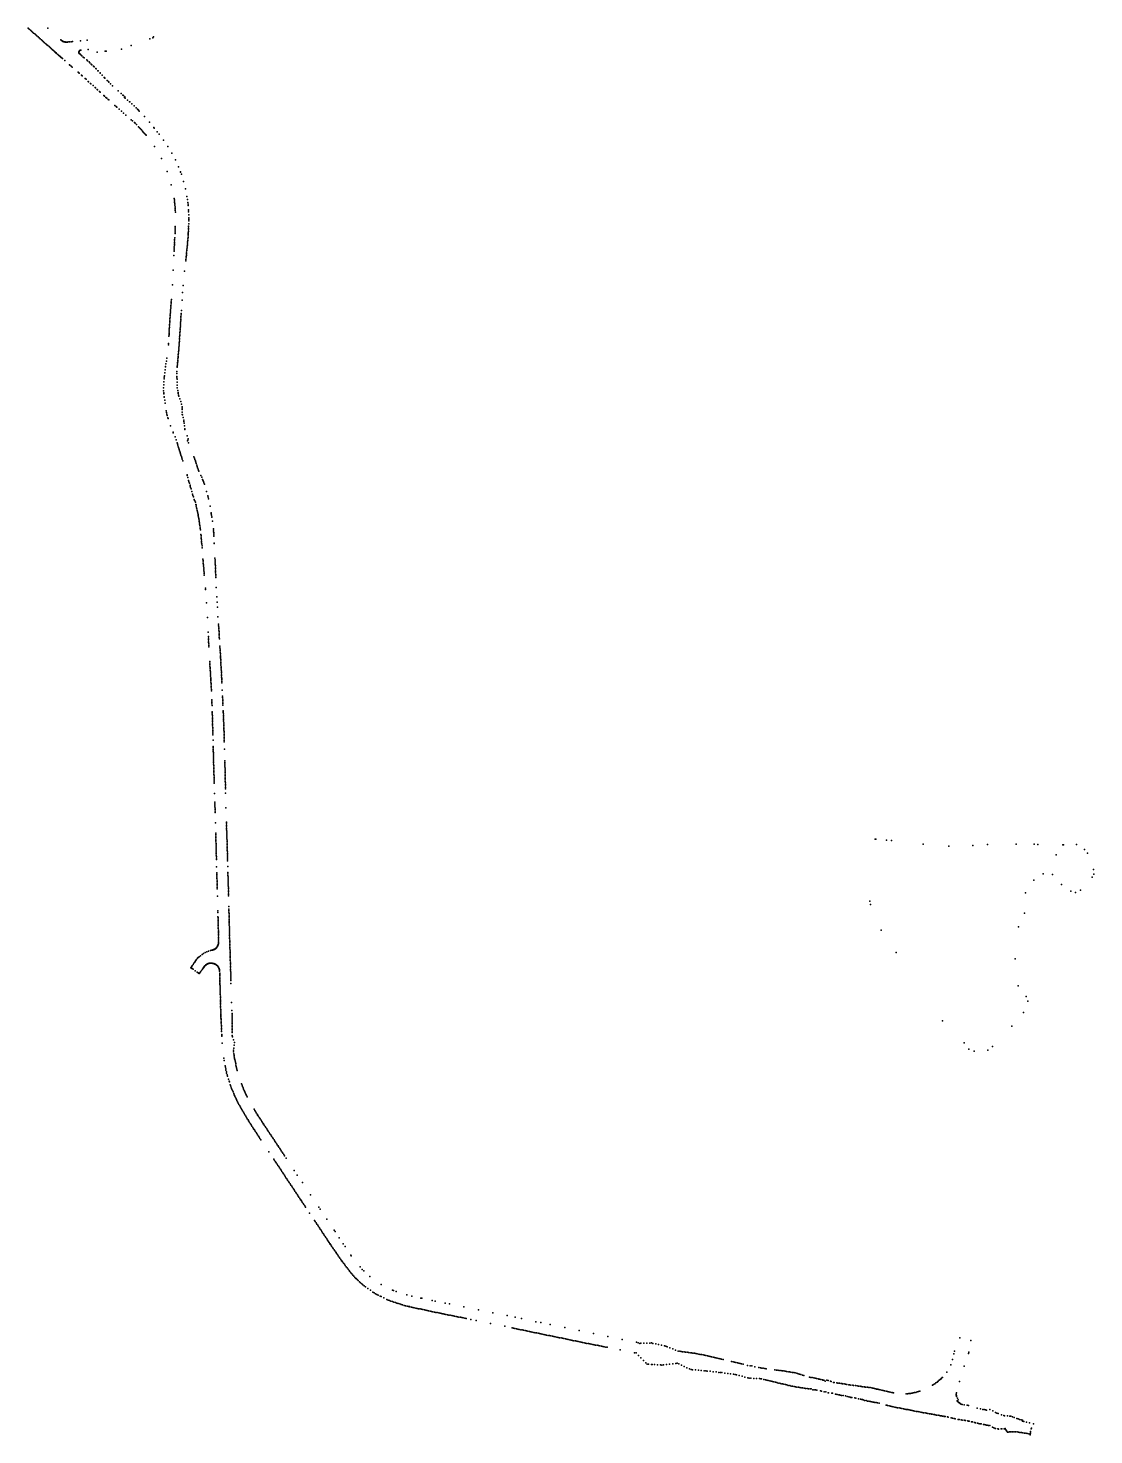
# Model space of a CAD drawing. Header units: metres. Extents: x 254871 to 264190, y 6271272 to 6280437.
# Drawn here: x 262739 to 264190, y 6271272 to 6273187 of the extents above; entities that cross this region are included whole.
import ezdxf

# ---------------------------------------------------------------- set-up
doc = ezdxf.new("R2010")
doc.units = ezdxf.units.M

msp = doc.modelspace()

# ---------------------------------------------------------------- linework, layer by layer
at = {"layer": 'Puntos'}
for p in [(262738.9, 6273187.4), (262740.4, 6273186), (262741.9, 6273184.7), (262765.6, 6273187.3), (262765.6, 6273187.3), (262743.4, 6273183.4), (262744.9, 6273182.1), (262746.4, 6273180.7), (262747.9, 6273179.4), (262749.4, 6273178.1), (262750.9, 6273176.8), (262752.4, 6273175.4), (262753.9, 6273174.1), (262755.4, 6273172.8), (262756.9, 6273171.5), (262758.4, 6273170.1), (262759.9, 6273168.8), (262761.4, 6273167.5), (262762.9, 6273166.2), (262783.3, 6273171.3), (262783.3, 6273171.3), (262783.9, 6273170.8), (262783.9, 6273170.8), (262784.5, 6273170.4), (262784.5, 6273170.4), (262785.1, 6273170), (262785.1, 6273170), (262785.7, 6273169.6), (262785.7, 6273169.6), (262786.3, 6273169.3), (262786.3, 6273169.3), (262787, 6273169.1), (262787, 6273169.1), (262787.7, 6273168.8), (262787.7, 6273168.8), (262788.4, 6273168.6), (262788.4, 6273168.6), (262789.1, 6273168.5), (262789.1, 6273168.5), (262789.5, 6273168.4), (262789.5, 6273168.4), (262789.8, 6273168.4), (262789.8, 6273168.4), (262790.5, 6273168.3), (262790.5, 6273168.3), (262791.2, 6273168.3), (262791.2, 6273168.3), (262791.9, 6273168.3), (262791.9, 6273168.3), (262792.6, 6273168.4), (262792.6, 6273168.4), (262793.4, 6273168.5), (262793.4, 6273168.5), (262795.1, 6273168.7), (262795.1, 6273168.7), (262797.4, 6273168.9), (262797.4, 6273168.9), (262799.4, 6273169), (262799.4, 6273169), (262810.1, 6273170.1), (262810.1, 6273170.1), (262819.1, 6273171), (262819.1, 6273171), (262904.7, 6273172.6), (262908.7, 6273174), (262909.8, 6273175.4), (262764.4, 6273164.8), (262765.9, 6273163.5), (262767.4, 6273162.2), (262768.8, 6273160.9), (262770.3, 6273159.5), (262771.8, 6273158.3), (262771.8, 6273158.2), (262772.1, 6273157.9), (262773.3, 6273156.9), (262774.8, 6273155.5), (262775.4, 6273155.1), (262776.3, 6273154.2), (262776.8, 6273153.8), (262777, 6273153.6), (262777.7, 6273153), (262779.3, 6273151.6), (262780.8, 6273150.2), (262782, 6273149.2), (262782.3, 6273148.9), (262782.8, 6273148.5), (262783.8, 6273147.6), (262785.3, 6273146.3), (262785.3, 6273146.3), (262785.3, 6273146.3), (262785.8, 6273145.8), (262808, 6273154.7), (262808, 6273154.7), (262808, 6273154.3), (262808, 6273154.3), (262808.1, 6273155.2), (262808.1, 6273155.2), (262808.1, 6273153.8), (262808.1, 6273153.8), (262808.2, 6273155.6), (262808.2, 6273155.6), (262808.3, 6273153.4), (262808.3, 6273153.4), (262808.5, 6273156.1), (262808.5, 6273156.1), (262808.6, 6273153), (262808.6, 6273153), (262808.7, 6273156.4), (262808.7, 6273156.4), (262809, 6273152.7), (262809, 6273152.7), (262809.1, 6273156.7), (262809.1, 6273156.7), (262809.6, 6273152.1), (262809.6, 6273152.1), (262809.8, 6273157.2), (262809.8, 6273157.2), (262810.8, 6273157.5), (262810.8, 6273157.5), (262810.8, 6273150.9), (262812.1, 6273149.7), (262813.9, 6273148), (262815.3, 6273146.9), (262820.5, 6273158.3), (262820.5, 6273158.3), (262833, 6273154.5), (262843.8, 6273155.8), (262845.1, 6273156), (262865.8, 6273158.7), (262879.4, 6273163.6), (262788.8, 6273143.2), (262795.4, 6273137.4), (262795.4, 6273137.3), (262795.8, 6273137), (262797.3, 6273135.7), (262798.8, 6273134.3), (262806.8, 6273127.5), (262818.6, 6273144.2), (262819.9, 6273143), (262821.8, 6273141.4), (262822.9, 6273140.3), (262824.8, 6273138.4), (262825.7, 6273137.5), (262827.9, 6273135.5), (262828.6, 6273134.8), (262830.9, 6273132.5), (262831.4, 6273131.9), (262833.9, 6273129.4), (262834.3, 6273129.1), (262807.9, 6273126.5), (262808.2, 6273126.2), (262811.5, 6273123.4), (262812.4, 6273122.6), (262816.6, 6273118.9), (262817.8, 6273117.7), (262820.8, 6273114.7), (262821.2, 6273114.4), (262824, 6273111.9), (262824.2, 6273111.7), (262827.3, 6273109.2), (262836.9, 6273126.4), (262837, 6273126.2), (262839.7, 6273123.2), (262842.5, 6273120.3), (262842.7, 6273120.1), (262843.4, 6273119.4), (262846.6, 6273116.1), (262848.1, 6273114.6), (262848.7, 6273114), (262850.9, 6273111.7), (262853.7, 6273108.8), (262830.2, 6273106.5), (262830.4, 6273106.3), (262833.1, 6273103.7), (262833.5, 6273103.3), (262836.1, 6273101), (262836.6, 6273100.5), (262837.2, 6273100), (262842, 6273095.6), (262842.8, 6273094.7), (262844.8, 6273092.8), (262845.9, 6273091.8), (262847.9, 6273090.2), (262848.6, 6273089.6), (262861.4, 6273102), (262861.6, 6273101.8), (262865.7, 6273098.2), (262868, 6273096.2), (262868.7, 6273095.6), (262869.9, 6273093.1), (262870.6, 6273094), (262871, 6273092.2), (262874, 6273089.5), (262856.8, 6273082.2), (262858.7, 6273080.6), (262859.8, 6273079.6), (262862.8, 6273076.9), (262865.8, 6273074.2), (262865.9, 6273074.1), (262868.7, 6273071.5), (262877.1, 6273086.9), (262877.2, 6273086.8), (262880.1, 6273084.3), (262883.1, 6273081.6), (262886, 6273078.8), (262887.8, 6273077), (262888.9, 6273075.9), (262889, 6273075.8), (262890.3, 6273074.5), (262871.7, 6273068.8), (262879.3, 6273062.6), (262880.8, 6273061.3), (262883.7, 6273058.8), (262884.8, 6273057.8), (262884.8, 6273057.8), (262884.8, 6273057.8), (262886.6, 6273056), (262889.2, 6273053.1), (262890.5, 6273051.7), (262891.8, 6273050.2), (262897.4, 6273067.1), (262904.2, 6273059.3), (262910.2, 6273051.9), (262910.7, 6273051.2), (262893.1, 6273048.8), (262894.4, 6273047.3), (262895.7, 6273045.9), (262896.9, 6273044.4), (262898.2, 6273043), (262899, 6273042.1), (262899.5, 6273041.6), (262914.6, 6273046.1), (262917.1, 6273043), (262923.2, 6273034.7), (262910.9, 6273026.2), (262929.1, 6273026.1), (262934.5, 6273017.1), (262920.4, 6273009.7), (262939.5, 6273008), (262943.7, 6272998.4), (262928, 6272992.2), (262933.8, 6272974.1), (262946.4, 6272991.5), (262946.5, 6272991.2), (262947.5, 6272988.7), (262950.6, 6272978.7), (262937.8, 6272955.5), (262953.3, 6272968.5), (262955.2, 6272958.2), (262938, 6272953.7), (262938.1, 6272951.8), (262938.3, 6272949.9), (262938.5, 6272948), (262938.7, 6272946.1), (262938.9, 6272944.2), (262939, 6272942.3), (262939.2, 6272940.7), (262939.3, 6272939), (262939.4, 6272936.6), (262955.8, 6272954.1), (262956.4, 6272949.9), (262956.7, 6272947.9), (262956.8, 6272945.8), (262957.2, 6272940), (262957.3, 6272939.5), (262957.4, 6272937.4), (262939.3, 6272917.4), (262957.4, 6272917.8), (262957.4, 6272916.7), (262957.5, 6272933.2), (262957.5, 6272920.8), (262957.6, 6272929.1), (262957.6, 6272928.5), (262957.6, 6272927), (262957.6, 6272924.9), (262938.3, 6272897.7), (262938.4, 6272899.7), (262938.5, 6272901.7), (262938.9, 6272907.6), (262939, 6272911.5), (262939, 6272909.6), (262939.1, 6272913.5), (262939.2, 6272915.4), (262956.2, 6272898.4), (262956.4, 6272900.4), (262956.6, 6272902.4), (262956.8, 6272904.5), (262956.9, 6272906.4), (262956.9, 6272906.2), (262957, 6272908.5), (262957, 6272907.7), (262957, 6272906.5), (262957.1, 6272910.5), (262957.2, 6272912.6), (262957.3, 6272914.6), (262937.4, 6272877.7), (262937.6, 6272883.7), (262937.7, 6272885.7), (262937.8, 6272887.7), (262937.9, 6272889.7), (262938, 6272893.7), (262938, 6272893.2), (262938, 6272891.7), (262938.2, 6272895.7), (262954.3, 6272878.5), (262954.3, 6272877.6), (262954.5, 6272880.5), (262954.7, 6272882.5), (262955, 6272884.5), (262955.2, 6272886.4), (262955.4, 6272888.4), (262955.6, 6272890.4), (262955.7, 6272892.4), (262955.7, 6272891.9), (262955.9, 6272894.4), (262956, 6272896.4), (262953.4, 6272870.5), (262953.7, 6272872.5), (262953.9, 6272874.5), (262954.1, 6272876.5), (262936.5, 6272857.8), (262951.8, 6272856.6), (262935.4, 6272837.8), (262949.2, 6272827.4), (262949.9, 6272836.7), (262932.7, 6272801.9), (262932.9, 6272803.9), (262933, 6272805.9), (262933.2, 6272807.9), (262933.2, 6272807.7), (262933.3, 6272809.9), (262933.5, 6272811.9), (262933.6, 6272813.8), (262933.8, 6272815.8), (262933.9, 6272817.8), (262947.5, 6272802.8), (262948.4, 6272816.8), (262931.4, 6272781.9), (262931.5, 6272783.9), (262931.7, 6272785.9), (262931.8, 6272787.9), (262931.9, 6272789.9), (262932, 6272791.9), (262932.2, 6272793.9), (262932.3, 6272795.9), (262932.4, 6272797.9), (262932.6, 6272799.9), (262946.3, 6272782.8), (262946.4, 6272784.8), (262946.5, 6272786.8), (262946.7, 6272788.8), (262946.8, 6272790.8), (262946.9, 6272792.8), (262947, 6272794.8), (262947.2, 6272796.8), (262947.3, 6272798.8), (262930.5, 6272768), (262930.7, 6272770.7), (262930.7, 6272769.9), (262930.8, 6272771.9), (262930.9, 6272773.9), (262931, 6272775.9), (262931.1, 6272777.9), (262931.3, 6272779.9), (262944.9, 6272762.9), (262945.1, 6272764.9), (262945.2, 6272766.9), (262945.4, 6272768.9), (262945.5, 6272770.8), (262945.6, 6272772.8), (262945.8, 6272774.8), (262945.9, 6272776.8), (262946, 6272778.8), (262946.2, 6272780.8), (262929.8, 6272756.2), (262929.9, 6272758), (262943.6, 6272744.9), (262943.8, 6272746.9), (262943.9, 6272748.9), (262944.1, 6272750.9), (262944.2, 6272752.9), (262944.4, 6272754.9), (262944.5, 6272756.9), (262944.7, 6272758.9), (262944.8, 6272760.9), (262926.1, 6272726.7), (262926.1, 6272726.2), (262926.6, 6272730.1), (262927.1, 6272734.1), (262927.6, 6272738.1), (262941.7, 6272725.5), (262941.9, 6272727), (262942.1, 6272729), (262942.3, 6272731), (262942.4, 6272731.9), (262942.5, 6272733), (262942.7, 6272735), (262942.9, 6272736.9), (262943.1, 6272738.9), (262943.2, 6272739.7), (262943.3, 6272740.9), (262943.4, 6272742.9), (262923.8, 6272705.9), (262924.1, 6272710), (262924.3, 6272712.3), (262924.5, 6272714.1), (262924.8, 6272718.2), (262925.4, 6272722.2), (262941.2, 6272719.9), (262941.2, 6272717.1), (262941.4, 6272713.1), (262941.5, 6272711.3), (262941.6, 6272709.2), (262941.7, 6272705.3), (262923.2, 6272697.6), (262923.4, 6272693.4), (262923.5, 6272701.8), (262923.5, 6272690.6), (262923.7, 6272689.2), (262941.8, 6272701.4), (262942, 6272697.6), (262942.6, 6272693.8), (262943.1, 6272691.3), (262943.3, 6272690), (262943.6, 6272687.7), (262944.1, 6272686.3), (262924.2, 6272685.5), (262924.3, 6272684.9), (262924.9, 6272680.8), (262925.6, 6272676.6), (262945.5, 6272682.7), (262946.8, 6272679.1), (262947.6, 6272675.5), (262948.4, 6272671.9), (262948.8, 6272670.1), (262948.8, 6272668.2), (262927, 6272666.1), (262927.5, 6272664), (262927.9, 6272661.7), (262928.4, 6272659.9), (262929.2, 6272656.7), (262929.5, 6272655.9), (262948.8, 6272664.5), (262948.8, 6272661.5), (262949, 6272660.7), (262949.8, 6272657.1), (262950.7, 6272653.4), (262951.1, 6272651.6), (262951.3, 6272649.6), (262932.8, 6272646), (262936.2, 6272637.1), (262936.5, 6272636.4), (262936.5, 6272636.3), (262939.2, 6272630.8), (262951.7, 6272645.7), (262952.1, 6272641.7), (262952.1, 6272641.7), (262952.4, 6272640.7), (262955.3, 6272632.4), (262940.3, 6272627), (262941.6, 6272622.9), (262942.1, 6272621.2), (262942.7, 6272619.3), (262943.3, 6272617.4), (262943.9, 6272615.5), (262944.5, 6272613.6), (262945.1, 6272611.7), (262945.7, 6272609.8), (262956, 6272625.2), (262956.2, 6272626.4), (262956.6, 6272628.3), (262957.2, 6272622.5), (262945.9, 6272609.2), (262946.3, 6272607.9), (262947, 6272606), (262947.6, 6272604.1), (262948.2, 6272602.2), (262948.8, 6272600.3), (262949.4, 6272598.4), (262964.5, 6272603.8), (262965.2, 6272602), (262966, 6272600.1), (262966.7, 6272598.3), (262966.9, 6272597.7), (262967.3, 6272596.4), (262967.9, 6272594.4), (262968.5, 6272592.5), (262969.1, 6272590.6), (262955.4, 6272579.2), (262955.6, 6272578.4), (262956.4, 6272575.3), (262957.4, 6272571.5), (262969.6, 6272588.7), (262970.2, 6272586.8), (262970.8, 6272584.8), (262971.3, 6272584.1), (262974.1, 6272578.2), (262975.3, 6272575.8), (262976.4, 6272572.9), (262976.8, 6272572), (262957.9, 6272569.6), (262958.5, 6272567.7), (262959.3, 6272565), (262959.3, 6272564.7), (262959.6, 6272563.9), (262960.1, 6272562), (262960.7, 6272560.2), (262961.7, 6272556.4), (262962.8, 6272552.7), (262977.3, 6272570.9), (262977.6, 6272570.1), (262978.2, 6272568.2), (262978.9, 6272566.3), (262981.9, 6272556.5), (262963.3, 6272550.8), (262963.9, 6272549), (262965.1, 6272545.4), (262965.1, 6272545.3), (262965.8, 6272543.6), (262966.6, 6272541.9), (262967.4, 6272538.6), (262967.5, 6272538.2), (262967.9, 6272536.3), (262968.3, 6272534.4), (262983.5, 6272550.4), (262984, 6272548.5), (262984.4, 6272546.4), (262986.7, 6272536.3), (262968.7, 6272532.6), (262969.1, 6272530.7), (262969.5, 6272528.8), (262969.9, 6272527), (262970.3, 6272525.1), (262970.5, 6272523.9), (262970.6, 6272523.2), (262971, 6272521.3), (262971.3, 6272519.5), (262971.4, 6272519.2), (262971.6, 6272517.6), (262971.9, 6272515.7), (262972.2, 6272513.8), (262988.1, 6272527.5), (262988.3, 6272526.6), (262988.3, 6272526.1), (262988.7, 6272524), (262989, 6272522), (262989, 6272521.7), (262990, 6272515.9), (262972.4, 6272511.9), (262972.7, 6272510), (262973, 6272508), (262973.3, 6272506.1), (262973.6, 6272504.2), (262974.2, 6272498), (262974.4, 6272496.4), (262991.2, 6272505.7), (262991.4, 6272503.6), (262991.5, 6272501.6), (262991.6, 6272500.4), (262991.7, 6272499.6), (262991.7, 6272497.6), (262991.7, 6272497.4), (262991.9, 6272495.5), (262974.5, 6272494.4), (262974.7, 6272492.4), (262974.8, 6272490.4), (262975, 6272488.5), (262975.1, 6272486.5), (262975.2, 6272485), (262975.6, 6272484.5), (262975.7, 6272482.5), (262975.9, 6272479.9), (262992.2, 6272486), (262992.2, 6272485.5), (262976.9, 6272464.5), (262977.1, 6272462.5), (262977.3, 6272460.5), (262977.4, 6272458.6), (262977.6, 6272456.6), (262993.3, 6272465.5), (262993.4, 6272463.5), (262993.5, 6272461.5), (262993.6, 6272459.5), (262993.7, 6272457.5), (262977.8, 6272454.6), (262977.9, 6272452.6), (262978.1, 6272450.6), (262978.3, 6272448.6), (262978.4, 6272446.6), (262978.6, 6272444.6), (262978.8, 6272442.6), (262993.8, 6272455.5), (262993.9, 6272453.5), (262994, 6272451.5), (262994.1, 6272449.5), (262994.1, 6272447.5), (262994.2, 6272445.5), (262994.3, 6272443.5), (262994.4, 6272441.5), (262994.5, 6272439.5), (262980.3, 6272424.7), (262980.4, 6272423.2), (262995.1, 6272425.6), (262981.6, 6272404.7), (262995.8, 6272412.8), (262996.2, 6272405.6), (262996.6, 6272398.8), (262982.9, 6272384.7), (262997.4, 6272385.6), (262984, 6272364.8), (262998.1, 6272375.6), (262998.2, 6272373.7), (262998.4, 6272371.7), (262998.5, 6272369.7), (262998.6, 6272367.7), (262998.8, 6272365.7), (262998.9, 6272363.7), (262999, 6272361.7), (262984.3, 6272358.8), (262984.4, 6272356.8), (262984.5, 6272354.8), (262984.6, 6272352.8), (262984.7, 6272350.8), (262984.8, 6272348.8), (262984.9, 6272346.8), (262985, 6272344.8), (262999.1, 6272359.7), (262999.2, 6272357.7), (262999.3, 6272355.7), (262999.9, 6272345.7), (263000, 6272343.7), (263000.2, 6272341.7), (262986.2, 6272324.8), (262986.3, 6272322.8), (263000.3, 6272339.7), (263000.4, 6272337.7), (263000.6, 6272335.7), (263000.7, 6272333.7), (263000.8, 6272331.7), (263000.9, 6272330.8), (263001, 6272329.7), (263001.1, 6272327.7), (263001.2, 6272325.7), (263001.3, 6272323.7), (262986.4, 6272320.8), (262986.5, 6272318.8), (262986.6, 6272316.8), (262986.7, 6272315.6), (262986.7, 6272314.9), (262986.8, 6272312.9), (262987, 6272310.9), (262987.1, 6272308.9), (262987.2, 6272306.9), (262987.3, 6272304.9), (262987.3, 6272304.9), (263001.4, 6272321.8), (263001.5, 6272319.8), (263001.6, 6272317.8), (263001.7, 6272316.5), (263001.8, 6272315.8), (263001.9, 6272313.8), (263002, 6272311.8), (263002.1, 6272309.8), (263002.2, 6272307.8), (263002.2, 6272307.5), (263002.3, 6272305.8), (263002.3, 6272305.8), (263002.4, 6272303.8), (262987.5, 6272302.9), (262987.5, 6272301.4), (262987.6, 6272300.9), (262987.6, 6272300.3), (262987.7, 6272298.9), (262987.8, 6272296.9), (262987.9, 6272294.9), (262988, 6272293), (262988.2, 6272291), (262988.3, 6272289), (262988.4, 6272287), (262988.5, 6272285), (263002.5, 6272302.3), (263002.5, 6272301.8), (263002.5, 6272301.1), (263002.6, 6272299.8), (263002.7, 6272297.7), (263002.8, 6272295.7), (263003.3, 6272285.7), (262989, 6272272.7), (262989, 6272272.7), (262989.1, 6272271.1), (262989.1, 6272269.1), (262989.2, 6272267.1), (262989.3, 6272265.1), (263003.6, 6272277.6), (263003.7, 6272275.7), (263003.8, 6272273.7), (263003.9, 6272271.7), (263004, 6272269.6), (263004.1, 6272267.6), (263004.2, 6272265.6), (262989.7, 6272256.3), (262989.7, 6272255.2), (262989.7, 6272253.2), (262989.8, 6272251.2), (262989.8, 6272249.2), (262989.8, 6272247.2), (262989.8, 6272245.5), (263004.6, 6272257.6), (263004.6, 6272256.7), (263004.6, 6272255.6), (263004.7, 6272253.6), (263004.8, 6272251.6), (263004.9, 6272249.6), (263004.9, 6272247.6), (263005, 6272245.9), (263005, 6272245.6), (262989.8, 6272245.2), (262989.9, 6272243.2), (262990, 6272241.2), (262990, 6272239.2), (262990.1, 6272237.2), (262990.2, 6272235.2), (262990.2, 6272233.2), (262990.3, 6272231.2), (262990.3, 6272231.2), (262990.4, 6272229.2), (262990.5, 6272227.2), (263005.1, 6272243.6), (263005.2, 6272241.6), (263005.2, 6272239.6), (263005.3, 6272237.6), (263005.4, 6272235.6), (263005.5, 6272233.6), (263005.5, 6272231.7), (263005.5, 6272231.6), (263005.6, 6272229.6), (263005.7, 6272227.6), (262990.6, 6272225.2), (262990.8, 6272217.8), (262990.9, 6272209.2), (262990.9, 6272208.3), (262990.9, 6272207.2), (263005.7, 6272225.6), (263005.8, 6272223.6), (263005.8, 6272221.6), (263005.9, 6272219.6), (263005.9, 6272217.6), (263006, 6272215.6), (262991, 6272205.2), (262991, 6272203.2), (262991, 6272202.4), (262991.1, 6272201.2), (262991.1, 6272199.2), (262991.2, 6272197.2), (262991.2, 6272195.2), (262991.3, 6272193.2), (262991.3, 6272191.2), (262991.4, 6272189.2), (263006.2, 6272205.6), (263006.7, 6272189.6), (262991.4, 6272187.2), (262991.5, 6272185.2), (262991.6, 6272183.2), (262991.6, 6272181.2), (262991.7, 6272179.2), (262991.8, 6272177.2), (262991.8, 6272175.2), (262991.9, 6272173.2), (262991.9, 6272171.2), (262992, 6272169.2), (263006.7, 6272187.6), (263006.8, 6272185.6), (263006.9, 6272183.6), (263006.9, 6272181.6), (263007, 6272179.6), (263007, 6272177.6), (263007.1, 6272175.6), (263007.1, 6272173.6), (263007.2, 6272171.6), (263007.3, 6272169.6), (262992.1, 6272167.2), (262992.1, 6272165.2), (262992.2, 6272163.2), (262992.3, 6272161.2), (262992.3, 6272159.2), (263007.3, 6272167.6), (263007.4, 6272165.6), (263007.4, 6272163.6), (263007.4, 6272161.6), (263007.5, 6272159.6), (263007.5, 6272157.6), (263007.6, 6272155.6), (263007.6, 6272153.6), (263007.6, 6272151.6), (262992.8, 6272145.2), (262993.1, 6272133.2), (262993.2, 6272131.2), (263007.8, 6272145.6), (262993.2, 6272129.2), (262993.3, 6272127.2), (262993.4, 6272125.2), (262993.4, 6272123.2), (262993.5, 6272121.2), (262993.5, 6272119.2), (263008.3, 6272125.6), (262994, 6272105.2), (263008.9, 6272106.2), (263008.9, 6272105.7), (263009, 6272103.7), (263009, 6272101.7), (263009.1, 6272099.7), (263009.2, 6272097.7), (263009.2, 6272095.7), (263009.3, 6272093.7), (262994.3, 6272091.2), (262994.4, 6272089.2), (262994.4, 6272087.2), (262994.5, 6272085.2), (262994.5, 6272083.2), (262994.6, 6272081.2), (262994.6, 6272079.3), (262994.7, 6272077.3), (262994.7, 6272075.3), (262994.8, 6272073.3), (263009.4, 6272091.7), (263009.4, 6272089.7), (263009.5, 6272087.7), (263009.5, 6272085.7), (263009.6, 6272083.7), (263009.7, 6272081.7), (263009.7, 6272079.7), (263009.8, 6272077.7), (263009.8, 6272075.7), (263009.9, 6272073.7), (263892.1, 6272083.1), (263893.2, 6272083), (263907.5, 6272081.5), (263914.5, 6272081.2), (263957.8, 6272076.4), (263957.8, 6272076.4), (263992.7, 6272073.4), (264025.4, 6272074.5), (264045.2, 6272075.6), (264084.1, 6272076), (264108.7, 6272076), (264113.7, 6272075.9), (264147.8, 6272075.5), (264148.1, 6272075.5), (264148.7, 6272075.5), (264166.3, 6272075.9), (262994.8, 6272071.3), (262994.9, 6272069.3), (262994.9, 6272067.3), (262995, 6272065.3), (262995.1, 6272063.3), (262995.1, 6272061.3), (262995.2, 6272059.3), (262995.2, 6272057.3), (262995.3, 6272055.3), (263010, 6272071.7), (263010, 6272069.7), (263010.1, 6272068.2), (263010.1, 6272067.7), (263010.2, 6272065.7), (263010.2, 6272063.7), (263010.3, 6272061.7), (263010.3, 6272059.7), (263010.4, 6272057.7), (263010.4, 6272055.7), (264138.8, 6272061.9), (264177.3, 6272068.8), (264181.2, 6272064), (262995.6, 6272045.3), (262995.8, 6272037.3), (262995.9, 6272035.3), (262995.9, 6272035), (263010.5, 6272053.7), (263010.7, 6272045.7), (263010.9, 6272037.7), (263011, 6272035.7), (264121.1, 6272035.7), (264133.7, 6272034.9), (264189.7, 6272041.5), (264190, 6272035.4), (262995.9, 6272033.3), (262996, 6272031.3), (262996, 6272029.3), (262996.1, 6272027.3), (262996.1, 6272025.3), (262996.2, 6272023.3), (262996.3, 6272021.3), (262996.3, 6272019.3), (262996.4, 6272017.3), (263011, 6272033.7), (263011.1, 6272031.7), (263011.1, 6272029.7), (263011.2, 6272027.7), (263011.3, 6272025.7), (263011.3, 6272023.7), (263011.4, 6272021.7), (263011.4, 6272019.7), (263011.5, 6272017.7), (263011.5, 6272015.7), (264108.1, 6272027.1), (264146, 6272021.3), (264187.8, 6272031.3), (262996.4, 6272015.3), (262996.7, 6272005.3), (263011.6, 6272013.7), (263011.6, 6272011.7), (263011.7, 6272009.7), (263011.7, 6272007.7), (263011.8, 6272005.7), (263885.1, 6271998.7), (264096.8, 6272009.9), (264158.8, 6272012.2), (264164.9, 6272010.4), (264172, 6272013.7), (262997.3, 6271985.3), (262997.3, 6271983.3), (263012.1, 6271991.4), (263012.2, 6271987.7), (263012.3, 6271985.7), (263012.3, 6271983.7), (263012.4, 6271981.7), (263012.5, 6271979.7), (263012.5, 6271977.7), (263885.9, 6271994.1), (264095.7, 6271982.4), (262997.4, 6271977.3), (262997.5, 6271976.2), (262997.5, 6271975.3), (262997.5, 6271973.3), (262997.6, 6271972), (262997.6, 6271971.3), (262997.6, 6271969.3), (262997.7, 6271967.3), (262997.7, 6271965.3), (262997.8, 6271963.3), (262997.8, 6271961.3), (262997.9, 6271959.3), (263012.6, 6271975.7), (263012.6, 6271973.7), (263012.7, 6271971.7), (263012.7, 6271970.9), (263012.7, 6271969.7), (263012.8, 6271967.7), (263012.8, 6271965.7), (263012.9, 6271963.7), (263013, 6271961.7), (263013, 6271959.7), (263900.4, 6271958.9), (264087.5, 6271963.6), (262997.6, 6271939.1), (262997.8, 6271939.8), (262997.9, 6271957.3), (262998, 6271956.3), (262998, 6271955.3), (262998, 6271955.2), (262998, 6271953.3), (262998, 6271940.5), (262998, 6271940.4), (262998.1, 6271951.3), (262998.1, 6271949.3), (262998.1, 6271941.2), (262998.2, 6271947.3), (262998.2, 6271945.3), (262998.2, 6271941.9), (262998.3, 6271943.4), (262998.3, 6271943.4), (262998.3, 6271943.2), (263013.1, 6271957.7), (263013.1, 6271955.7), (263013.2, 6271953.7), (263013.2, 6271951.7), (263013.3, 6271949.7), (263013.3, 6271947.7), (263013.4, 6271945.7), (263013.4, 6271943.8), (263013.4, 6271943.7), (263013.5, 6271941.7), (263013.6, 6271939.7), (262969.7, 6271921), (262970.5, 6271921.9), (262971.6, 6271922.8), (262973.6, 6271924.3), (262975.7, 6271925.8), (262977.7, 6271927.4), (262979.8, 6271928.9), (262982.2, 6271929.7), (262984.6, 6271930.5), (262987.1, 6271931.3), (262988.9, 6271931.9), (262989.7, 6271932), (262990, 6271932.1), (262990.4, 6271932.2), (262991.1, 6271932.4), (262991.5, 6271932.6), (262991.8, 6271932.7), (262992.5, 6271933), (262992.8, 6271933.2), (262993.1, 6271933.4), (262993.8, 6271933.8), (262994.1, 6271934.1), (262994.4, 6271934.3), (262994.9, 6271934.8), (262995.2, 6271935.1), (262995.4, 6271935.4), (262995.9, 6271935.9), (262996.2, 6271936.3), (262996.3, 6271936.5), (262996.7, 6271937.2), (262996.9, 6271937.6), (262997, 6271937.8), (262997.3, 6271938.5), (262997.5, 6271939), (263013.6, 6271937.7), (263013.7, 6271935.7), (263013.7, 6271933.7), (263013.8, 6271931.7), (263013.8, 6271929.7), (263013.9, 6271929.2), (263013.9, 6271927.7), (263014, 6271925.7), (263014, 6271923.7), (263014.1, 6271922.2), (263014.1, 6271921.7), (263920.6, 6271928.8), (264083, 6271920.3), (262960.4, 6271908), (262961, 6271907.6), (262961.2, 6271909.1), (262961.8, 6271907), (262962, 6271910.3), (262962.2, 6271906.8), (262962.3, 6271910.7), (262963.4, 6271905.9), (262963.5, 6271912.3), (262964.6, 6271914), (262965.8, 6271915.6), (262966.3, 6271916.3), (262966.3, 6271903.9), (262966.9, 6271917.3), (262967.2, 6271917.6), (262967.9, 6271918.7), (262968.1, 6271919), (262969.1, 6271901.9), (262970.4, 6271901), (262970.8, 6271900.7), (262972.7, 6271901), (262973.5, 6271902.2), (262973.8, 6271902.6), (262975, 6271904.3), (262976.1, 6271905.9), (262977.3, 6271907.5), (262977.8, 6271908.3), (262977.9, 6271908.4), (262978, 6271908.5), (262978.5, 6271909.2), (262978.8, 6271909.5), (262979.2, 6271910.1), (262979.7, 6271910.7), (262979.7, 6271910.7), (262980.2, 6271911.2), (262980.8, 6271911.7), (262980.9, 6271911.7), (262981.4, 6271912.1), (262982, 6271912.6), (262982.1, 6271912.6), (262982.6, 6271912.9), (262983.3, 6271913.3), (262983.5, 6271913.3), (262983.9, 6271913.5), (262984.6, 6271913.8), (262984.9, 6271913.8), (262985.3, 6271914), (262986.1, 6271914.1), (262986.4, 6271914.2), (262986.8, 6271914.2), (262987.5, 6271914.3), (262987.9, 6271914.2), (262988.3, 6271914.2), (262989, 6271914.2), (262989.4, 6271914.1), (262989.7, 6271914.1), (262990.4, 6271913.9), (262990.9, 6271913.8), (262991.1, 6271913.8), (262991.8, 6271913.5), (262992.3, 6271913.3), (262992.5, 6271913.3), (262993.1, 6271913), (262993.6, 6271912.7), (262993.8, 6271912.6), (262994.4, 6271912.3), (262994.9, 6271911.9), (262995, 6271911.9), (262995.5, 6271911.5), (262995.6, 6271911.4), (262996.1, 6271911), (262996.1, 6271911), (262996.6, 6271910.5), (262997.1, 6271909.9), (262997.1, 6271909.9), (262997.6, 6271909.3), (262998, 6271908.7), (262998, 6271908.7), (262998.3, 6271908.1), (262998.6, 6271907.5), (262998.7, 6271907.3), (262998.9, 6271906.8), (262999.1, 6271906.1), (262999.2, 6271905.9), (262999.3, 6271905.4), (262999.5, 6271904.7), (262999.5, 6271904.4), (262999.5, 6271904), (262999.6, 6271903.2), (262999.7, 6271900.7), (263014.1, 6271919.7), (263014.2, 6271917.7), (263014.3, 6271915.7), (263014.3, 6271913.7), (263014.4, 6271911.7), (263014.5, 6271909.7), (263014.5, 6271907.7), (263014.6, 6271905.7), (263014.6, 6271903.7), (263014.6, 6271903.6), (263014.7, 6271901.7), (262971.6, 6271900.2), (262971.9, 6271899.9), (262999.7, 6271900.2), (262999.7, 6271899.3), (262999.7, 6271898.5), (262999.8, 6271897.3), (262999.8, 6271895.3), (262999.9, 6271893.3), (262999.9, 6271891.6), (263000, 6271891.3), (263000, 6271890.6), (263000, 6271889.3), (263000, 6271889.1), (263000.1, 6271887.3), (263000.1, 6271886.6), (263000.1, 6271885.3), (263000.2, 6271883.3), (263014.7, 6271899.7), (263014.8, 6271897.7), (263014.8, 6271895.7), (263014.9, 6271893.7), (263014.9, 6271891.7), (263014.9, 6271890.7), (263015.1, 6271886.6), (264086.8, 6271883.5), (263000.2, 6271881.3), (263000.3, 6271879.3), (263000.4, 6271877.3), (263000.4, 6271875.3), (263000.5, 6271873.3), (263000.5, 6271871.3), (263000.6, 6271869.3), (263000.6, 6271867.3), (263000.7, 6271865.3), (263000.7, 6271863.3), (264097.9, 6271868.7), (263000.8, 6271862.3), (263000.8, 6271862.2), (263000.8, 6271861.3), (263000.9, 6271859.3), (263000.9, 6271857.3), (263001, 6271855.3), (263001, 6271853.3), (263001.1, 6271851.3), (263001.1, 6271849.3), (263001.2, 6271847.3), (263001.3, 6271845.3), (263001.3, 6271843.6), (263001.3, 6271843.3), (263016, 6271860.7), (263016.3, 6271849.7), (263016.5, 6271845.8), (263016.6, 6271844), (263016.6, 6271843.8), (264094.3, 6271846.8), (264099.9, 6271862.3), (263001.4, 6271842.3), (263001.4, 6271841.5), (263001.4, 6271841.3), (263001.5, 6271839.3), (263001.6, 6271838.3), (263001.6, 6271837.4), (263001.7, 6271835.4), (263001.8, 6271833.4), (263001.9, 6271831.4), (263002, 6271829.4), (263002, 6271829.3), (263002.1, 6271827.4), (263002.1, 6271825.4), (263016.6, 6271841.8), (263016.6, 6271839.8), (263016.6, 6271837.8), (263016.7, 6271835.8), (263016.7, 6271833.8), (263016.7, 6271831.8), (263016.8, 6271829.8), (263016.8, 6271829.7), (263016.8, 6271827.8), (263016.8, 6271825.8), (263983.8, 6271835.7), (264078.4, 6271828.5), (263002.3, 6271823.3), (263002.4, 6271821.3), (263002.4, 6271821.3), (263002.6, 6271817.2), (263002.7, 6271816.1), (263002.7, 6271814.9), (263003.2, 6271805.2), (263016.7, 6271821.8), (263016.7, 6271819.8), (263016.7, 6271815.5), (263016.7, 6271815.1), (263016.8, 6271823.8), (263017.1, 6271813.9), (263018.5, 6271810), (263019.8, 6271806.2), (264013.2, 6271805.8), (263018.4, 6271793.5), (263018.7, 6271795.8), (263018.9, 6271790.5), (263019, 6271798.3), (263019.3, 6271788.7), (263019.3, 6271788.6), (263019.4, 6271802.3), (263019.6, 6271786.7), (264019.9, 6271797.2), (264027.2, 6271794.5), (264045.4, 6271795.7), (264051.8, 6271800.8), (263005.2, 6271784.7), (263005.7, 6271781.5), (263007.1, 6271774.5), (263007.5, 6271772.5), (263007.9, 6271770.4), (263008.3, 6271768.4), (263019.9, 6271784.9), (263020.1, 6271783.8), (263020.3, 6271783), (263020.7, 6271781.1), (263021.1, 6271779.2), (263021.5, 6271777.4), (263021.9, 6271775.5), (263022.3, 6271773.6), (263022.8, 6271771.8), (263023.2, 6271769.9), (263023.6, 6271768), (263008.8, 6271766.3), (263009.2, 6271764.3), (263009.8, 6271762.3), (263010.4, 6271760.3), (263011.7, 6271756.4), (263012.6, 6271753.6), (263013, 6271752.4), (263014.2, 6271748.5), (263029.3, 6271749.8), (263030.1, 6271748), (263014.9, 6271746.5), (263015.5, 6271744.5), (263016.3, 6271742.6), (263017.2, 6271740.7), (263018, 6271738.8), (263018.8, 6271736.9), (263019.6, 6271735), (263020.1, 6271734), (263020.5, 6271733.1), (263021.3, 6271731.2), (263022.1, 6271729.3), (263022.4, 6271728.6), (263030.8, 6271746.3), (263031.6, 6271744.5), (263032.3, 6271742.7), (263033.1, 6271741), (263033.5, 6271740), (263033.9, 6271739.2), (263034.6, 6271737.5), (263035.4, 6271735.7), (263035.6, 6271735.1), (263036.2, 6271734), (263037, 6271732.3), (263023, 6271727.4), (263023.9, 6271725.5), (263024.9, 6271723.7), (263025.9, 6271721.9), (263027, 6271720.1), (263028, 6271718.3), (263029, 6271716.5), (263030, 6271714.7), (263031, 6271713), (263032, 6271711.2), (263033, 6271709.4), (263046.5, 6271715.3), (263047.5, 6271713.7), (263048.5, 6271712), (263049.6, 6271710.3), (263034, 6271707.6), (263035.1, 6271705.9), (263036.1, 6271704.1), (263037.2, 6271702.4), (263038.3, 6271700.7), (263039.1, 6271699.4), (263039.4, 6271699), (263040.5, 6271697.3), (263041.5, 6271695.6), (263042.6, 6271693.9), (263043.7, 6271692.2), (263044.8, 6271690.5), (263050.6, 6271708.6), (263051.4, 6271707.4), (263051.7, 6271707), (263052.7, 6271705.3), (263053.8, 6271703.7), (263054.9, 6271702), (263056, 6271700.3), (263057, 6271698.7), (263057.1, 6271698.7), (263058.2, 6271697), (263059.1, 6271695.5), (263059.3, 6271695.3), (263060.4, 6271693.7), (263061.5, 6271692), (263062.6, 6271690.3), (263045.9, 6271688.8), (263046.6, 6271687.8), (263046.9, 6271687.4), (263047, 6271687.2), (263048.1, 6271685.5), (263049.2, 6271683.8), (263050.3, 6271682.1), (263051.3, 6271680.4), (263052.4, 6271678.8), (263053.5, 6271677.1), (263054.6, 6271675.4), (263054.6, 6271675.4), (263055.7, 6271673.7), (263063.7, 6271688.6), (263064.8, 6271687), (263065.9, 6271685.3), (263067, 6271683.6), (263067, 6271683.6), (263068.1, 6271682), (263069.2, 6271680.3), (263070.3, 6271678.7), (263071.5, 6271677), (263072.6, 6271675.3), (263073.7, 6271673.7), (263074.8, 6271672), (263066.8, 6271657.1), (263075.9, 6271670.3), (263077, 6271668.7), (263078.1, 6271667), (263079.2, 6271665.4), (263079.5, 6271665), (263080.3, 6271663.7), (263081.4, 6271662), (263082.5, 6271660.3), (263083.6, 6271658.7), (263084.7, 6271657), (263085.8, 6271655.3), (263086.9, 6271653.7), (263088, 6271652), (263073.4, 6271647.1), (263074.5, 6271645.4), (263075.7, 6271643.8), (263076.8, 6271642.1), (263077.9, 6271640.4), (263079, 6271638.8), (263080.1, 6271637.1), (263081.2, 6271635.4), (263082.3, 6271633.8), (263090.3, 6271648.7), (263083.4, 6271632.1), (263084.5, 6271630.4), (263085.6, 6271628.8), (263086.7, 6271627.1), (263087.8, 6271625.4), (263088.9, 6271623.8), (263090, 6271622.1), (263091.1, 6271620.4), (263092.2, 6271618.8), (263093.4, 6271617.1), (263094.5, 6271615.4), (263095.6, 6271613.8), (263101.2, 6271631.9), (263105.4, 6271625.7), (263112.3, 6271615.3), (263096.7, 6271612.1), (263097.8, 6271610.4), (263098.9, 6271608.8), (263100, 6271607.1), (263101.1, 6271605.4), (263102.2, 6271603.8), (263103.3, 6271602.1), (263104.4, 6271600.4), (263105.5, 6271598.8), (263106.6, 6271597.1), (263107.7, 6271595.4), (263123.5, 6271598.7), (263108.9, 6271593.8), (263109.9, 6271592.1), (263110, 6271592.1), (263111.1, 6271590.4), (263112.2, 6271588.8), (263113.3, 6271587.1), (263114.4, 6271585.5), (263115.5, 6271583.8), (263116.6, 6271582.1), (263134.5, 6271582), (263136.4, 6271579.2), (263122.2, 6271573.8), (263128.8, 6271563.8), (263129.9, 6271562.2), (263131, 6271560.5), (263132.1, 6271558.8), (263133.2, 6271557.2), (263145.6, 6271565.4), (263134.3, 6271555.5), (263135.5, 6271553.8), (263136.6, 6271552.2), (263137.7, 6271550.5), (263138.8, 6271548.8), (263139.9, 6271547.2), (263141, 6271545.5), (263142.1, 6271543.8), (263143.2, 6271542.2), (263144.3, 6271540.5), (263145.4, 6271538.8), (263146.5, 6271537.2), (263155.6, 6271550.6), (263156.8, 6271548.8), (263162.5, 6271540.2), (263147.6, 6271535.5), (263148.4, 6271534.3), (263148.7, 6271533.8), (263149.9, 6271532.2), (263150, 6271531.9), (263150.6, 6271531.1), (263151, 6271530.5), (263152.1, 6271528.9), (263153.2, 6271527.2), (263154.4, 6271525.6), (263155.5, 6271523.9), (263156.6, 6271522.3), (263157.7, 6271520.6), (263158.1, 6271520.1), (263158.9, 6271519), (263167.8, 6271532.1), (263170.4, 6271528.3), (263160, 6271517.3), (263161.2, 6271515.6), (263162.3, 6271514), (263163.5, 6271512.3), (263164.6, 6271510.7), (263165.8, 6271509), (263166.3, 6271508.2), (263167, 6271507.3), (263168.2, 6271505.7), (263169.5, 6271504.1), (263170.7, 6271502.5), (263172, 6271500.8), (263173.3, 6271499.2), (263178.3, 6271516.6), (263178.9, 6271515.7), (263190.9, 6271500.6), (263174.5, 6271497.6), (263175.8, 6271495.9), (263176.6, 6271495), (263177.1, 6271494.3), (263178.4, 6271492.6), (263179.7, 6271491), (263181.1, 6271489.4), (263182.5, 6271487.9), (263183.9, 6271486.3), (263185.2, 6271484.9), (263185.4, 6271484.8), (263186.9, 6271483.3), (263188.4, 6271481.9), (263190, 6271480.4), (263193.9, 6271497.2), (263195.8, 6271495.2), (263204.2, 6271487.4), (263191.5, 6271479), (263193.1, 6271477.5), (263194.6, 6271476.1), (263196.4, 6271474.9), (263198.1, 6271473.6), (263201.5, 6271471.2), (263205, 6271468.7), (263208.4, 6271466.3), (263210.1, 6271465.1), (263211.9, 6271463.8), (263213.8, 6271462.9), (263215.7, 6271462), (263218, 6271460.8), (263219.4, 6271476.6), (263234.8, 6271469), (263236.2, 6271468.4), (263240.1, 6271467.1), (263254.4, 6271462.5), (263261.3, 6271460.8), (263219.5, 6271460.1), (263223.3, 6271458.3), (263227.1, 6271456.4), (263229.3, 6271455.3), (263230.9, 6271454.7), (263232.9, 6271454), (263234.9, 6271453.3), (263236.9, 6271452.7), (263238.9, 6271452.1), (263240.9, 6271451.4), (263242.9, 6271450.8), (263244.8, 6271450.1), (263246.8, 6271449.5), (263248.8, 6271448.9), (263250.7, 6271448.2), (263252.8, 6271447.7), (263254.8, 6271447.3), (263256.7, 6271446.8), (263258, 6271446.5), (263258.7, 6271446.4), (263260.7, 6271445.9), (263262.7, 6271445.5), (263264.7, 6271445), (263266.6, 6271444.6), (263268.6, 6271444.1), (263270.6, 6271443.7), (263272.1, 6271443.4), (263272.5, 6271443.3), (263273.5, 6271458.2), (263274.5, 6271442.9), (263275.1, 6271457.9), (263276.4, 6271442.4), (263278.4, 6271442), (263280.3, 6271441.6), (263282.3, 6271441.2), (263289.1, 6271455), (263293.1, 6271454.1), (263306.9, 6271451.3), (263312.7, 6271450.2), (263332.3, 6271446.2), (263351.9, 6271442.1), (263284.2, 6271440.7), (263286.1, 6271440.3), (263286.2, 6271440.3), (263288.2, 6271439.9), (263290.1, 6271439.5), (263292.1, 6271439.1), (263294, 6271438.7), (263296, 6271438.3), (263298, 6271437.9), (263299.9, 6271437.5), (263301.9, 6271437.1), (263303.4, 6271436.8), (263303.8, 6271436.7), (263305.8, 6271436.3), (263307.8, 6271435.9), (263309.7, 6271435.5), (263311.7, 6271435.1), (263313.6, 6271434.7), (263315.6, 6271434.3), (263317.6, 6271433.9), (263319.5, 6271433.5), (263321.5, 6271433.1), (263323.4, 6271432.7), (263325.4, 6271432.3), (263327.4, 6271432), (263329.3, 6271431.6), (263331.3, 6271431.2), (263333.3, 6271430.8), (263335.2, 6271430.4), (263341.5, 6271429.2), (263349, 6271427.7), (263368.6, 6271423.7), (263371.5, 6271438.1), (263391.1, 6271434.2), (263402.1, 6271432), (263410.7, 6271430.2), (263430.3, 6271426), (263436.8, 6271424.7), (263449.9, 6271422), (263388.1, 6271419.7), (263397.9, 6271417.6), (263399.9, 6271417.2), (263401.8, 6271416.8), (263403.8, 6271416.3), (263405.7, 6271415.9), (263407.7, 6271415.5), (263409.7, 6271415.1), (263411.6, 6271414.7), (263413.6, 6271414.3), (263415.5, 6271413.9), (263417.5, 6271413.5), (263419.4, 6271413.1), (263421.4, 6271412.7), (263423.4, 6271412.3), (263425.3, 6271411.8), (263427.3, 6271411.4), (263429.2, 6271411), (263431.2, 6271410.6), (263433.2, 6271410.2), (263435.1, 6271409.8), (263437.1, 6271409.4), (263439, 6271409), (263441, 6271408.6), (263443, 6271408.2), (263444.9, 6271407.8), (263446.9, 6271407.4), (263448.8, 6271407), (263450.8, 6271406.6), (263452.7, 6271406.2), (263452.8, 6271406.2), (263454.7, 6271405.8), (263456.7, 6271405.4), (263458.6, 6271405), (263460.6, 6271404.6), (263462.5, 6271404.2), (263464.5, 6271403.8), (263466.5, 6271403.4), (263468.4, 6271403), (263469.5, 6271418), (263489.1, 6271414), (263508.6, 6271410), (263528.2, 6271405.9), (264007.7, 6271403.8), (263470.4, 6271402.6), (263472.3, 6271402.2), (263472.4, 6271402.1), (263474.3, 6271401.8), (263476.3, 6271401.4), (263478.2, 6271400.9), (263480.2, 6271400.5), (263482.1, 6271400.1), (263484.1, 6271399.7), (263486, 6271399.3), (263488, 6271398.9), (263490, 6271398.5), (263491.9, 6271398.1), (263493.9, 6271397.7), (263495.8, 6271397.3), (263497.8, 6271396.9), (263499.8, 6271396.5), (263501.7, 6271396.2), (263503.7, 6271395.8), (263505.6, 6271395.4), (263507.6, 6271395), (263509.6, 6271394.6), (263511.5, 6271394.2), (263513.5, 6271393.8), (263515.5, 6271393.4), (263517.4, 6271393), (263519.4, 6271392.6), (263521.3, 6271392.3), (263523.3, 6271391.9), (263525.3, 6271391.5), (263527.2, 6271391.1), (263544.9, 6271387.7), (263547.8, 6271401.9), (263567.4, 6271398), (263569.3, 6271397.4), (263571.9, 6271396.5), (263573.3, 6271396.6), (263577.4, 6271396.7), (263581.5, 6271396.8), (263585.6, 6271396.9), (263587.6, 6271397), (263589.6, 6271396.5), (263593.5, 6271395.7), (263597.4, 6271394.8), (263601.3, 6271394), (263605.2, 6271393.1), (263607.2, 6271392.7), (263609.1, 6271391.9), (263612.8, 6271390.4), (263616.6, 6271388.9), (263620.4, 6271387.3), (263624, 6271385.9), (263626.2, 6271385.7), (263628.1, 6271385.4), (263630.1, 6271385.1), (263632.1, 6271384.9), (263634.1, 6271384.6), (263636.1, 6271384.4), (263638.1, 6271384.1), (263640.1, 6271383.8), (263642.1, 6271383.6), (264000.4, 6271385.8), (264019.6, 6271384.7), (264022.5, 6271400.4), (263564.5, 6271383.4), (263566.7, 6271383.4), (263569.9, 6271380.1), (263573.3, 6271376.7), (263576.7, 6271373.3), (263580, 6271369.9), (263581.7, 6271368.2), (263583.8, 6271368.1), (263587.8, 6271367.8), (263588.5, 6271367.8), (263591.8, 6271367.6), (263595.9, 6271367.3), (263599.9, 6271367.1), (263601.9, 6271367), (263604, 6271367.2), (263608.2, 6271367.7), (263612.4, 6271368.1), (263616.5, 6271368.6), (263620.7, 6271369.1), (263622.8, 6271369.3), (263624.7, 6271368.4), (263628.4, 6271366.7), (263632.1, 6271365), (263644.1, 6271383.3), (263645.8, 6271383.1), (263646, 6271383.1), (263648, 6271382.7), (263650, 6271382.3), (263651.9, 6271381.9), (263653.9, 6271381.5), (263655.9, 6271381.1), (263657.8, 6271380.7), (263659.8, 6271380.4), (263661.7, 6271380), (263663.7, 6271379.6), (263665.7, 6271379.2), (263667.6, 6271378.7), (263669.5, 6271378.2), (263671.5, 6271377.8), (263673.4, 6271377.3), (263675.4, 6271376.8), (263677.3, 6271376.4), (263679.3, 6271375.9), (263681.2, 6271375.4), (263683.2, 6271374.9), (263685.1, 6271374.5), (263696.8, 6271371.7), (263698.7, 6271371.2), (263700.7, 6271370.8), (263702.6, 6271370.3), (263704.6, 6271369.8), (263706.5, 6271369.4), (263708.5, 6271368.9), (263710.4, 6271368.4), (263712.4, 6271368), (263718.4, 6271366.5), (263722.2, 6271366), (263724.1, 6271365.7), (263728.4, 6271364.5), (263995.3, 6271367.3), (263997.4, 6271374.6), (263999.2, 6271382), (264013.4, 6271365.6), (264019.1, 6271382.7), (263635.9, 6271363.3), (263639.6, 6271361.6), (263641.5, 6271360.8), (263643.5, 6271360.6), (263647.5, 6271360.3), (263651.5, 6271359.9), (263655.5, 6271359.6), (263659.5, 6271359.2), (263661.5, 6271359.1), (263663.5, 6271358.8), (263667.5, 6271358.4), (263671.5, 6271357.9), (263675.5, 6271357.5), (263679.5, 6271357), (263681.5, 6271356.8), (263683.5, 6271356.6), (263687.5, 6271356.1), (263691.4, 6271355.6), (263695.4, 6271355.1), (263699.4, 6271354.6), (263701.4, 6271354.3), (263703.3, 6271353.8), (263707.2, 6271352.7), (263711.1, 6271351.7), (263714.9, 6271350.6), (263718.8, 6271349.6), (263720.7, 6271349), (263722.7, 6271348.9), (263726.8, 6271348.8), (263730.8, 6271348.6), (263733.9, 6271363.5), (263734.9, 6271348.5), (263735.9, 6271363.2), (263736.7, 6271348.4), (263737.5, 6271348.4), (263737.9, 6271362.9), (263739.8, 6271362.5), (263740.8, 6271347.5), (263741.8, 6271362.2), (263742.8, 6271347), (263743.8, 6271361.9), (263744.7, 6271346.5), (263746.6, 6271346), (263748.6, 6271345.5), (263755.7, 6271360.5), (263757.7, 6271360.2), (263759.7, 6271360), (263761.7, 6271359.7), (263763.7, 6271359.5), (263765.7, 6271359.2), (263766.1, 6271359.1), (263767.7, 6271358.9), (263769.6, 6271358.5), (263771.6, 6271358.2), (263773.6, 6271357.9), (263775.6, 6271357.6), (263777.5, 6271357.3), (263779.5, 6271356.9), (263781.5, 6271356.6), (263783.5, 6271356.3), (263785.4, 6271355.7), (263787.3, 6271355.1), (263789.2, 6271354.6), (263791.2, 6271354), (263793.1, 6271353.4), (263795, 6271352.9), (263802.7, 6271350.6), (263804.7, 6271350.2), (263806.6, 6271349.8), (263808.6, 6271349.4), (263810.5, 6271349), (263810.6, 6271349), (263812.5, 6271348.5), (263814.4, 6271348.1), (263815.7, 6271347.8), (263816.4, 6271347.6), (263818.3, 6271347.2), (263820.3, 6271346.7), (263820.9, 6271346.5), (263822.2, 6271346.2), (263826.2, 6271346.3), (263828.3, 6271345.7), (263979.4, 6271346.2), (263980.9, 6271347.4), (263982, 6271348.3), (263982.3, 6271348.7), (263983.5, 6271349.8), (263983.8, 6271349.9), (263989.6, 6271357.4), (263750.5, 6271345), (263752.5, 6271344.5), (263754.4, 6271344), (263756.3, 6271343.5), (263758.3, 6271343), (263760.2, 6271342.5), (263762.2, 6271342.1), (263764.1, 6271341.6), (263766.1, 6271341.2), (263768, 6271340.7), (263770, 6271340.3), (263771.9, 6271339.8), (263773.9, 6271339.3), (263775.8, 6271338.9), (263777.8, 6271338.4), (263779.7, 6271338), (263781.7, 6271337.7), (263783.7, 6271337.3), (263785.6, 6271337), (263787.6, 6271336.7), (263789.6, 6271336.4), (263791.6, 6271336.1), (263793.5, 6271335.8), (263795.5, 6271335.4), (263797.5, 6271335.1), (263799.5, 6271334.8), (263801.5, 6271334.7), (263803.5, 6271334.6), (263805.2, 6271334.5), (263807.3, 6271333), (263809.3, 6271333.1), (263811.2, 6271333.2), (263812.7, 6271332.8), (263817.8, 6271331.8), (263819.2, 6271331.5), (263823, 6271330.7), (263824.1, 6271345), (263825, 6271330.4), (263828.1, 6271329.2), (263828.9, 6271329.1), (263831.3, 6271344.8), (263832.1, 6271344.5), (263833.3, 6271328.7), (263833.9, 6271328.6), (263835.7, 6271343), (263836.3, 6271343), (263838.4, 6271327.4), (263838.8, 6271327.4), (263839.9, 6271342.6), (263840.7, 6271326.9), (263841.5, 6271342.4), (263841.9, 6271342.4), (263842.7, 6271326.5), (263843.6, 6271326.3), (263843.8, 6271342.1), (263844.7, 6271326.1), (263845.8, 6271341.8), (263846.7, 6271341.7), (263847.8, 6271341.6), (263849.8, 6271341.3), (263851.8, 6271341), (263852, 6271341), (263853.7, 6271340.6), (263856.5, 6271340), (263857.2, 6271340.1), (263859, 6271339.7), (263861.7, 6271339.4), (263862.5, 6271339.3), (263865.6, 6271338.9), (263867.6, 6271338.6), (263867.8, 6271338.6), (263869.6, 6271338.3), (263871.6, 6271338), (263873.1, 6271337.8), (263873.6, 6271337.8), (263875.6, 6271337.5), (263877.5, 6271337.2), (263878.4, 6271337), (263879.5, 6271337), (263881.6, 6271337), (263883.5, 6271336.6), (263883.7, 6271336.6), (263885.5, 6271336.2), (263887.5, 6271335.8), (263888.9, 6271335.5), (263889.4, 6271335.3), (263891.4, 6271334.9), (263893.3, 6271334.4), (263894.2, 6271334.2), (263895.3, 6271334), (263895.8, 6271333.9), (263897.2, 6271333.5), (263899.2, 6271333.1), (263901.1, 6271332.7), (263903.1, 6271332.2), (263905, 6271331.8), (263907, 6271331.4), (263908.9, 6271330.9), (263910.9, 6271330.5), (263912.8, 6271330.1), (263914.8, 6271329.6), (263915.3, 6271329.5), (263916.7, 6271329.2), (263917.4, 6271329.1), (263934.4, 6271327.6), (263936.3, 6271327.8), (263938.2, 6271328), (263939.2, 6271328.1), (263940.1, 6271328.2), (263942, 6271328.5), (263942.7, 6271328.6), (263943.9, 6271328.9), (263945.7, 6271329.4), (263947.6, 6271329.8), (263949.4, 6271330.3), (263951.3, 6271330.8), (263953.1, 6271331.2), (263970.2, 6271339.4), (263971.8, 6271340.5), (263973.4, 6271341.6), (263974.9, 6271342.7), (263976.5, 6271343.7), (263977.3, 6271344.3), (263978, 6271344.9), (264002.7, 6271327.4), (264003.1, 6271329), (264007.1, 6271344.5), (263846.6, 6271325.7), (263848.6, 6271325.3), (263848.8, 6271325.3), (263851.6, 6271325), (263853.9, 6271324), (263856.4, 6271323.5), (263858.3, 6271323), (263859.1, 6271322.9), (263860.3, 6271322.8), (263864.4, 6271322.2), (263865.9, 6271322), (263869.7, 6271321.1), (263872.1, 6271320.6), (263874, 6271320.1), (263874.9, 6271319.9), (263876, 6271319.6), (263877.9, 6271318.9), (263879.8, 6271318.5), (263880, 6271318.5), (263881.8, 6271318), (263883.7, 6271317.6), (263885.2, 6271317.2), (263885.7, 6271317.1), (263887.7, 6271316.8), (263889.6, 6271316.5), (263890.5, 6271316.4), (263891.6, 6271316.1), (263893.6, 6271315.8), (263895.5, 6271315.4), (263897.5, 6271315), (263907.2, 6271312.5), (263907.9, 6271312.3), (263909.1, 6271312), (263911.1, 6271311.5), (263913, 6271311), (263915, 6271310.5), (263916.9, 6271310), (263918.9, 6271309.7), (263920.8, 6271309.3), (263922.8, 6271308.9), (263924.7, 6271308.5), (263926.7, 6271308.1), (263928.7, 6271307.7), (263930.6, 6271307.3), (263932.6, 6271306.9), (264002.7, 6271326), (264002.8, 6271325.6), (264003.1, 6271324.2), (264003.9, 6271318.2), (264004.1, 6271321.8), (264004.5, 6271317.4), (264005.1, 6271319.8), (264005.6, 6271316.5), (264006.7, 6271315.5), (264006.9, 6271315.4), (264007.8, 6271314.6), (264008.6, 6271314.1), (264009.2, 6271313.9), (264010.6, 6271313.4), (264013.4, 6271312.9), (264017.4, 6271312.3), (264019.4, 6271312), (264030.9, 6271308.4), (264035.5, 6271307.3), (263934.6, 6271306.6), (263935.8, 6271306.3), (263936.5, 6271306.2), (263938.5, 6271305.8), (263940.4, 6271305.4), (263940.9, 6271305.3), (263942.4, 6271305.1), (263944.4, 6271304.7), (263946.3, 6271304.3), (263948.3, 6271303.9), (263950.3, 6271303.6), (263952.2, 6271303.2), (263954.2, 6271302.8), (263956.2, 6271302.4), (263958.1, 6271302.1), (263960.1, 6271301.7), (263960.1, 6271301.7), (263962.1, 6271301.4), (263964, 6271301), (263966, 6271300.7), (263968, 6271300.3), (263968.8, 6271300.1), (263969.6, 6271300), (263969.9, 6271299.9), (263971.9, 6271299.6), (263972.9, 6271299.4), (263973.9, 6271299.2), (263975.8, 6271298.8), (263977.8, 6271298.5), (263979.8, 6271298.2), (263981.1, 6271297.9), (263981.3, 6271297.9), (263981.8, 6271297.8), (263982.7, 6271297.7), (263983.7, 6271297.5), (263985.7, 6271297.2), (263986.2, 6271297.1), (263986.8, 6271297), (263987.7, 6271296.9), (263990.8, 6271296.4), (263991.8, 6271296.2), (263995.5, 6271295), (263997.4, 6271294.6), (264000, 6271294.1), (264001.3, 6271293.8), (264005.3, 6271293), (264006.4, 6271292.7), (264006.4, 6271292.7), (264009.2, 6271292.2), (264010.6, 6271291.9), (264013.4, 6271291.8), (264014.8, 6271291.4), (264015.1, 6271291.3), (264018.3, 6271290.8), (264019, 6271290.6), (264020.2, 6271290.4), (264023.2, 6271289.7), (264024.6, 6271289.5), (264027.3, 6271288.6), (264027.9, 6271288.5), (264028.1, 6271288.5), (264028.8, 6271288.3), (264031.5, 6271287.8), (264038.7, 6271306.6), (264040.7, 6271306.3), (264042.6, 6271305.8), (264043.8, 6271305.5), (264048.3, 6271306.5), (264052.5, 6271304.4), (264056.2, 6271302.3), (264058.1, 6271301.5), (264059.9, 6271300.8), (264064.2, 6271299.3), (264067.6, 6271298.2), (264068.3, 6271298), (264072.5, 6271297.7), (264075.6, 6271297.4), (264076.8, 6271297.3), (264079.4, 6271296.3), (264081.3, 6271295.5), (264085.1, 6271294.1), (264087, 6271293.5), (264088.9, 6271292.8), (264090.9, 6271292.3), (264092.8, 6271291.8), (264092.8, 6271290.7), (264094.5, 6271290.3), (264098.4, 6271289.3), (264102.3, 6271288.3), (264032.7, 6271287.5), (264034.7, 6271287.1), (264035.6, 6271286.9), (264036.6, 6271286.7), (264039.8, 6271286), (264040.8, 6271286.2), (264042.5, 6271285.6), (264043.9, 6271285.1), (264044.5, 6271285), (264046.5, 6271284.8), (264048.2, 6271284.7), (264048.3, 6271284.6), (264052.1, 6271282.4), (264052.1, 6271282.4), (264054, 6271281.5), (264055.8, 6271280.7), (264056, 6271280.6), (264059.3, 6271280), (264059.8, 6271279.9), (264060.2, 6271279.8), (264063.8, 6271279.9), (264064.6, 6271279.9), (264068, 6271280.3), (264069, 6271280.4), (264069.2, 6271280.2), (264069.8, 6271279.3), (264070.4, 6271278.5), (264071.1, 6271277.5), (264071.4, 6271277.1), (264072.4, 6271275.7), (264073.2, 6271275.7), (264075.2, 6271275.8), (264076.7, 6271275.8), (264077.3, 6271275.8), (264079.3, 6271275.9), (264081.1, 6271275.9), (264081.4, 6271275.9), (264083.4, 6271275.9), (264085.4, 6271275.9), (264085.5, 6271275.9), (264087.5, 6271275.6), (264089.4, 6271275.3), (264089.6, 6271275.3), (264091.4, 6271275), (264093.4, 6271274.7), (264095.4, 6271274.4), (264097.3, 6271274), (264099.3, 6271273.7), (264101.3, 6271273.3), (264103.2, 6271273), (264103.2, 6271271.9), (264103.5, 6271274.3), (264103.6, 6271274.8), (264103.9, 6271276.3), (264104.7, 6271280.2), (264104.9, 6271280.9), (264107.7, 6271287.1)]:
    msp.add_point(p, dxfattribs=at)

doc.saveas('drawing.dxf')
